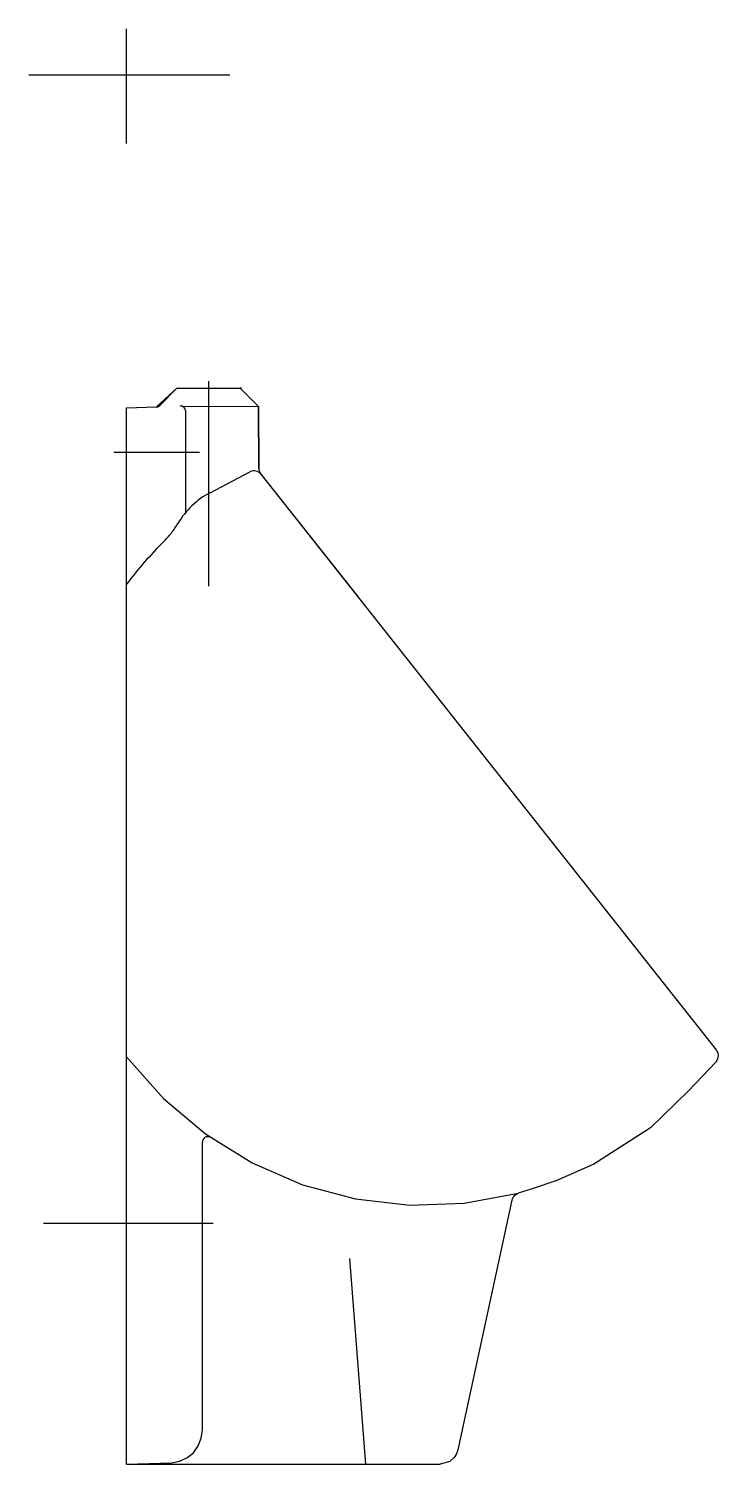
# Model space of a CAD drawing. Extents: x -941.261 to -940.924, y 887.452 to 888.152.
import ezdxf

# ---------------------------------------------------------------- set-up
doc = ezdxf.new("R2010")
doc.units = 0
doc.header["$LTSCALE"] = 0.2
doc.header["$MEASUREMENT"] = 0
doc.linetypes.add('AXES', pattern=[0.54, 0.3, -0.08, 0.08, -0.08])
doc.linetypes.add('CONTINU', pattern=[0])
doc.layers.get('0').update_dxf_attribs({"linetype": 'CONTINUOUS'})
doc.layers.add('DECA_EIXOS', color=5, linetype='AXES')

msp = doc.modelspace()

# ---------------------------------------------------------------- linework, layer by layer
at = {"linetype": 'CONTINUOUS'}
for p, q in [((-941.19815, 887.96766), (-941.18818, 887.97675)), ((-941.18818, 887.97675), (-941.15724, 887.97682)), ((-941.15724, 887.97682), (-941.14825, 887.96789)), ((-941.21271, 887.96714), (-941.19815, 887.96766)), ((-941.14825, 887.96789), (-941.14818, 887.93768)), ((-941.14818, 887.93768), (-941.14793, 887.93619)), ((-941.14793, 887.93619), (-941.14721, 887.93488)), ((-941.14721, 887.93488), (-941.10006, 887.87531)), ((-940.92483, 887.65394), (-940.92408, 887.65253)), ((-940.92508, 887.64805), (-940.93836, 887.63398)), ((-940.92421, 887.64939), (-940.92508, 887.64805)), ((-940.92386, 887.65115), (-940.92421, 887.64939)), ((-940.92408, 887.65253), (-940.92386, 887.65115)), ((-940.93836, 887.63398), (-940.9569, 887.61589)), ((-940.9569, 887.61589), (-940.98469, 887.59817)), ((-940.98469, 887.59817), (-941.00276, 887.59023)), ((-941.02353, 887.58286), (-941.02149, 887.58408)), ((-941.0152, 887.58598), (-941.02149, 887.58408)), ((-941.00276, 887.59023), (-941.0152, 887.58598)), ((-941.02465, 887.58073), (-941.05108, 887.45879)), ((-941.05108, 887.45879), (-941.05172, 887.45689)), ((-941.05496, 887.45324), (-941.05958, 887.45182)), ((-941.05275, 887.4552), (-941.05496, 887.45324)), ((-941.05172, 887.45689), (-941.05275, 887.4552))]:
    msp.add_line(p, q, dxfattribs=at)
at = {"linetype": 'CONTINU'}
for points in [[(-941.1964, 887.96844), (-941.18818, 887.97675)], [(-941.18818, 887.97675), (-941.15724, 887.97682)], [(-941.15663, 887.97682), (-941.15724, 887.97682)], [(-941.15724, 887.97682), (-941.14825, 887.96789)], [(-941.21271, 887.45182), (-941.21271, 887.96714)], [(-941.19815, 887.96766), (-941.19748, 887.96768)], [(-941.19748, 887.96768), (-941.1964, 887.96844)], [(-941.18556, 887.96791), (-941.14825, 887.96789)], [(-941.18385, 887.91617), (-941.18385, 887.96541)], [(-941.14818, 887.93768), (-941.14825, 887.96789)], [(-941.17195, 887.92576), (-941.15249, 887.93593)], [(-941.14721, 887.93488), (-940.92483, 887.65394)], [(-941.21271, 887.6506), (-941.19475, 887.63032), (-941.17422, 887.613), (-941.15147, 887.59887), (-941.12683, 887.5882)], [(-941.17573, 887.46861), (-941.17573, 887.60896)], [(-941.12683, 887.5882), (-941.10095, 887.58129), (-941.0745, 887.57828), (-941.0479, 887.5792), (-941.02149, 887.58408)], [(-941.10383, 887.55222), (-941.0961, 887.45182)], [(-941.18013, 887.45748), (-941.17773, 887.46077), (-941.17624, 887.46454), (-941.17573, 887.46861)], [(-941.19085, 887.4526), (-941.18689, 887.45326), (-941.18326, 887.45492), (-941.18013, 887.45748)], [(-941.21271, 887.45182), (-941.19085, 887.4526)], [(-941.21271, 887.45182), (-941.05958, 887.45182)]]:
    msp.add_lwpolyline(points, dxfattribs=at)
for points in [[(-941.18465, 887.96733, 0.207307), (-941.18655, 887.96807)], [(-941.18385, 887.96541, 0.199847), (-941.18465, 887.96733)], [(-941.14968, 887.93634, 0.170787), (-941.15249, 887.93593)], [(-941.14721, 887.93488, 0.169484), (-941.14968, 887.93634)], [(-941.14818, 887.93768, 0.083569), (-941.14793, 887.93619)], [(-941.14793, 887.93619, 0.084239), (-941.14721, 887.93488)], [(-941.17195, 887.92576, 0.069841), (-941.18081, 887.91941)], [(-941.18081, 887.91941, 0.068984), (-941.18763, 887.91082)], [(-941.19465, 887.90183, 0.032337), (-941.19085, 887.90609)], [(-941.19085, 887.90609, 0.032196), (-941.18763, 887.91082)], [(-941.19465, 887.90183, 0.018488), (-941.20406, 887.89183)], [(-941.20406, 887.89183, 0.01843), (-941.21271, 887.88115)], [(-941.17164, 887.61116, 0.284461), (-941.17434, 887.61132)], [(-941.17434, 887.61132, 0.274407), (-941.17573, 887.60896)], [(-941.02353, 887.58286, 0.13703), (-941.02465, 887.58073)]]:
    msp.add_lwpolyline(points, format="xyb", dxfattribs=at)
at = {"layer": 'DECA_EIXOS'}
for points in [[(-941.21271, 888.09617), (-941.21271, 888.1521)], [(-941.26051, 888.12964), (-941.16233, 888.12964)], [(-941.17255, 887.88013), (-941.17255, 887.99835)], [(-941.21902, 887.94551), (-941.17711, 887.94551)], [(-941.25326, 887.56948), (-941.17041, 887.56948)]]:
    msp.add_lwpolyline(points, dxfattribs=at)

doc.saveas('drawing.dxf')
